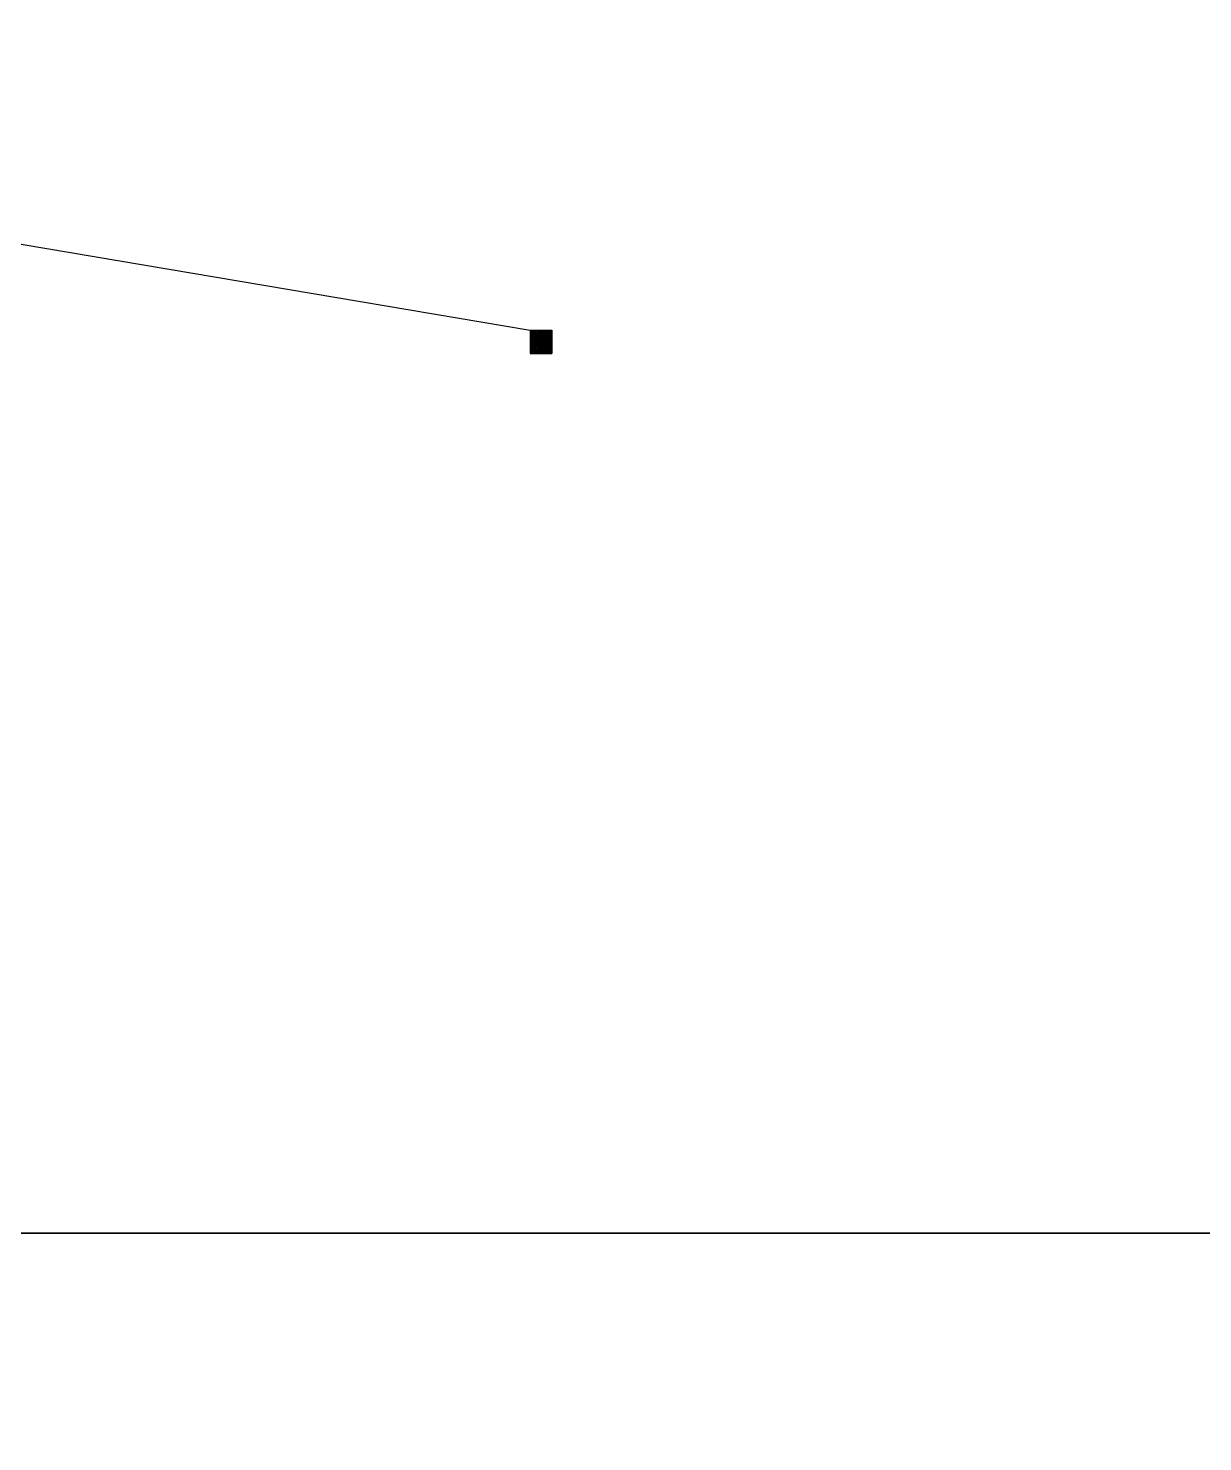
# Model space of a CAD drawing. Header units: millimetres. Extents: x 3111864 to 3154170, y -3068724 to -3044687.
# Drawn here: x 3132323 to 3136640, y -3056706 to -3051507 of the extents above; entities that cross this region are included whole.
import ezdxf

# ---------------------------------------------------------------- set-up
doc = ezdxf.new("R2010")
doc.units = ezdxf.units.MM
doc.header["$LTSCALE"] = 500
doc.header["$MEASUREMENT"] = 0
for name, color, linetype in [('D-节点尺寸', 5, 'CONTINUOUS'), ('D-造型粗线', 4, 'CONTINUOUS'), ('W-尺寸', 5, 'CONTINUOUS')]:
    doc.layers.add(name, color=color, linetype=linetype)
doc.layers.add('DEFPOINTS(视图框)', color=250, linetype='CONTINUOUS', plot=False)

# ---------------------------------------------------------------- blocks, each defined once
blk = doc.blocks.new('SDFDFDF')
at = {"layer": 'W-尺寸', "color": 250, "ltscale": 0.15}
for p, q in [((63041.5, -124355.5), (63041.5, -124440.5)), ((63041.5, -124355.5), (63121.5, -124355.5)), ((63041.5, -124360.5), (63121.5, -124360.5)), ((63041.5, -124365.5), (63121.5, -124365.5)), ((63041.5, -124370.5), (63121.5, -124370.5)), ((63041.5, -124375.5), (63121.5, -124375.5)), ((63041.5, -124380.5), (63121.5, -124380.5)), ((63041.5, -124385.5), (63121.5, -124385.5)), ((63041.5, -124390.5), (63121.5, -124390.5)), ((63041.5, -124390.5), (63121.5, -124390.5)), ((63046.5, -124355.5), (63046.5, -124440.5)), ((63051.5, -124355.5), (63051.5, -124440.5)), ((63056.5, -124355.5), (63056.5, -124440.5)), ((63061.5, -124355.5), (63061.5, -124440.5)), ((63066.5, -124355.5), (63066.5, -124440.5)), ((63071.5, -124355.5), (63071.5, -124440.5)), ((63076.5, -124355.5), (63076.5, -124440.5)), ((63081.5, -124355.5), (63081.5, -124440.5)), ((63086.5, -124355.5), (63086.5, -124440.5)), ((63091.5, -124355.5), (63091.5, -124440.5)), ((63091.5, -124355.5), (63091.5, -124440.5)), ((63096.5, -124355.5), (63096.5, -124440.5)), ((63101.5, -124355.5), (63101.5, -124440.5)), ((63106.5, -124355.5), (63106.5, -124440.5)), ((63111.5, -124355.5), (63111.5, -124440.5)), ((63116.5, -124355.5), (63116.5, -124440.5)), ((63121.5, -124355.5), (63121.5, -124440.5)), ((63041.5, -124395.5), (63121.5, -124395.5)), ((63041.5, -124400.5), (63121.5, -124400.5)), ((63041.5, -124405.5), (63121.5, -124405.5)), ((63041.5, -124410.5), (63121.5, -124410.5)), ((63041.5, -124415.5), (63121.5, -124415.5)), ((63041.5, -124420.5), (63121.5, -124420.5)), ((63041.5, -124425.5), (63121.5, -124425.5)), ((63041.5, -124430.5), (63121.5, -124430.5)), ((63041.5, -124435.5), (63121.5, -124435.5)), ((63041.5, -124440.5), (63121.5, -124440.5))]:
    blk.add_line(p, q, dxfattribs=at)

msp = doc.modelspace()

# ---------------------------------------------------------------- linework, layer by layer
at = {"layer": 'D-节点尺寸', "color": 251, "ltscale": 100}
msp.add_line((3131736.492, -3052206.789), (3134168.448, -3052618.189), dxfattribs=at)
at = {"layer": 'D-造型粗线', "ltscale": 0.15}
for p, q in [((3134186.448, -3052623.189), (3134186.448, -3052633.189)), ((3134186.448, -3052623.189), (3134223.448, -3052623.189)), ((3134186.448, -3052633.189), (3134192.448, -3052633.189)), ((3134192.448, -3052633.189), (3134192.448, -3052638.189)), ((3134223.448, -3052693.189), (3134223.448, -3052623.189)), ((3134198.448, -3052638.189), (3134192.448, -3052638.189)), ((3134198.448, -3052638.189), (3134198.448, -3052653.189)), ((3134210.448, -3052688.189), (3134210.448, -3052693.189)), ((3134210.448, -3052693.189), (3134216.448, -3052693.189)), ((3134210.448, -3052693.189), (3134223.448, -3052693.189))]:
    msp.add_line(p, q, dxfattribs=at)
for centre, start, end in [((3134223.408, -3052654.41), 177.200015, 220.649274), ((3134185.488, -3052686.968), 357.200015, 40.649274)]:
    msp.add_arc(centre, 24.99, start, end, dxfattribs=at)
at = {"layer": 'DEFPOINTS(视图框)', "color": 1, "ltscale": 100}
for points in [[(3111863.813, -3044686.615), (3154170.076, -3044686.615), (3154170.076, -3055938.21), (3111863.813, -3055938.21)], [(3111863.813, -3055938.21), (3154170.076, -3055938.21), (3154170.076, -3068724.418), (3111863.813, -3068724.418)]]:
    msp.add_lwpolyline(points, close=True, dxfattribs=at)

# ---------------------------------------------------------------- block references
at = {"layer": 'W-尺寸', "color": 1}
msp.add_blockref('SDFDFDF', (3071126.982, -2928262.659), dxfattribs=at)

doc.saveas('drawing.dxf')
